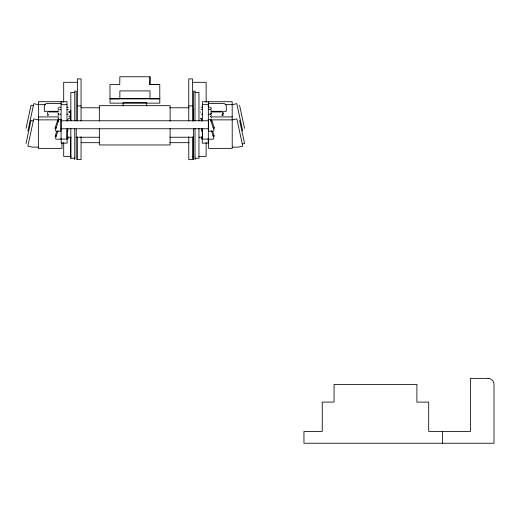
<?xml version="1.0" encoding="UTF-8"?>
<svg xmlns="http://www.w3.org/2000/svg" width="520" height="520" viewBox="0 0 520 520"><rect width="100%" height="100%" fill="white"/><g stroke="black" fill="none" stroke-linecap="round" stroke-linejoin="round"><path stroke-width="0.78" d="M149.376 98.728L159.816 98.716L110.026 98.716L110.026 103.135L159.816 103.135L159.77 84.559L149.942 84.624L149.988 76.758L119.853 76.758L119.763 84.559L109.934 84.624L110.026 98.781L159.816 98.781M149.942 84.624L149.988 76.758M58.195 113.061L58.578 114.484M211.393 112.996L210.659 114.01M211.341 115.642L210.659 114.328M211.393 117.683L211.198 118.267M26.039 128.336L31.031 105.281L33.332 105.781M27.891 130.942L33.787 103.675L38.402 104.669L45.48 104.669M26 143.533L30.986 120.471L33.293 120.972M56.836 131.125L55.094 136.363L56.023 136.682M58.013 130.715L55.62 137.885A1.001 1.001 0 0 0 56.576 139.204L61.081 139.204L61.081 101.725M58.195 118.956L58.578 118.3M58.058 110.357L58.435 109.831M47.697 112.398L47.314 113.822L48.354 114.868M47.463 115.655L48.354 114.966M210.821 114.484L211.205 113.061M58.435 107.491L58.006 108.316L58.435 109.142M58.435 114.51L58.058 115.642M69.602 111.241L69.062 111.67M69.602 115.927L69.062 116.35M69.602 118.267L68.178 118.853M222.404 114.719L223.321 113.445L222.787 112.398L223.256 113.822L221.942 114.868M210.659 109.33L211.393 108.316L210.659 107.302M200.2 112.164L200.551 112.021M210.724 120.348L211.653 120.035L214.435 128.369L213.499 128.687M211.036 121.284L211.965 120.972M213.194 127.758L214.123 127.445M213.07 135.752L214 135.441M213.382 136.682L214.311 136.37L212.563 131.125M210.301 116.467L210.659 116.35M242.281 144.027L244.582 143.533L239.597 120.471M200.337 118.697L201.455 118.814M110.026 98.781L119.665 98.767M77.376 82.303L63.694 82.303L63.694 102.323M192.458 82.303L206.141 82.303L206.141 102.323M149.942 84.559L159.77 84.559M74.763 92.385L70.831 92.385L70.831 120.666M195.019 92.385L198.952 92.385L198.965 120.705M61.217 103.441L47.248 103.441A2.951 2.951 0 0 0 44.298 106.392L44.298 111.306L58.773 111.306M208.592 103.441L223.333 103.441A2.951 2.951 0 0 1 226.285 106.392L226.285 111.306L211.003 111.306M61.081 104.669L66.976 104.669M202.423 104.669L208.325 104.669M225.108 104.669L232.186 104.669L236.795 103.675L242.691 130.942M77.376 105.931L81.061 105.931M188.773 105.931L192.458 105.931M59.482 107.146L60.775 107.146M67.034 107.146L68.328 107.146M201.071 107.146L202.371 107.146M208.624 107.146L209.917 107.146M81.178 107.783L99.847 107.783M169.656 107.783L189.144 107.783M59.482 109.486L60.775 109.486M67.034 109.486L68.328 109.486M201.071 109.486L202.371 109.486M208.624 109.486L209.917 109.486M48.737 111.969L57.584 111.969M210.711 111.969L221.494 111.969M59.482 114.166L60.775 114.166M67.034 114.166L68.328 114.166M201.071 114.166L202.371 114.166M208.624 114.166L209.917 114.166M38.363 116.916L58.806 116.916M210.99 116.916L232.225 116.916M201.071 118.853L201.662 118.853M61.113 119.418L58.988 119.418L55.497 129.89A1.001 1.001 0 0 0 56.453 131.209L60.957 131.209L60.957 119.418M208.143 119.418L210.411 119.418L213.902 129.89A1.001 1.001 0 0 1 212.953 131.209L208.442 131.209L208.442 119.418M58.806 119.867L38.363 119.867L33.748 118.866L27.853 146.133L32.461 147.134L38.363 147.134M210.99 119.867L232.225 119.867L236.834 118.866L242.736 146.133L238.121 147.134L232.225 147.134M61.081 120.77L208.325 120.77M61.081 128.752L208.325 128.752M67.1 137.241L71.149 137.241M76.005 137.241L99.483 137.241M169.917 137.241L193.394 137.241M199.062 137.241L202.3 137.241M61.081 139.074L66.976 139.074L66.976 128.674M208.325 139.074L202.423 139.074L202.423 128.674M81.178 142.688L99.847 142.688M169.656 142.688L189.144 142.688M70.941 156.37L63.694 156.37L63.694 142.441M192.458 156.37L194.064 156.37M198.894 156.37L206.141 156.37L206.141 142.441M195.019 158.243L198.965 158.249L198.952 128.414M221.942 114.966L223.073 115.655L222.391 115.115M210.301 116.552L210.659 116.669M58.675 120.348L57.746 120.035L54.97 128.369L55.9 128.687M57.434 120.972L58.37 121.284M55.276 127.445L56.212 127.758M55.4 135.441L56.329 135.752M68.848 112.021L69.511 112.398M210.659 109.642L211.341 110.357M69.062 111.982L69.602 112.411M69.062 116.669L69.602 117.098M58.435 113.828L58.006 112.996M58.435 118.508L58.006 117.683M211.386 130.715L213.779 137.885A1.001 1.001 0 0 1 212.83 139.204L208.325 139.204L208.325 101.725L202.423 101.725L202.423 120.906M239.558 105.281L244.543 128.336M442.384 431.444L442.384 443.241M208.637 138.873L208.637 148.369L232.225 148.369L232.186 101.725L208.592 101.725L208.592 107.374M208.202 138.287L208.202 143.137L202.3 143.137L202.3 130.435M201.565 119.418L201.565 120.991M201.565 128.44L201.565 131.209M201.442 136.845L201.442 139.204M195.019 120.666L195.019 91.117L193.55 91.117L193.55 120.79M195.019 128.414L195.033 159.582M193.564 108.752L193.564 120.945M193.564 136.662L193.564 159.582M193.55 129.044L193.55 159.517M192.458 120.984L192.458 78.904L188.773 78.904L188.773 120.933M192.458 136.994L192.458 159.633L188.773 159.633L188.773 136.721M170.112 121.082L170.112 105.677L99.34 105.677L99.34 121.082M170.112 128.362L170.112 144.957L99.34 144.957L99.34 128.362M149.988 98.781L149.988 90.916L119.853 90.916L119.853 98.781M146.705 105.853L146.705 102.706L123.136 102.706L123.136 105.853M81.061 120.933L81.061 78.904L77.376 78.904L77.376 120.984M81.061 136.721L81.061 159.633L77.376 159.633L77.376 136.994M76.239 120.79L76.239 91.117L74.763 91.117L74.763 120.666M76.239 129.044L76.239 159.517M74.763 128.414L74.763 158.243L70.772 158.249L70.772 137.287M74.705 157.521L74.705 159.582M70.831 128.414L70.831 158.243M70.772 110.084L70.772 120.705M67.957 136.845L67.957 139.204M67.834 119.418L67.834 120.991M67.834 128.44L67.834 131.209M67.1 130.435L67.1 143.137L61.204 143.137L61.204 138.287M66.976 120.906L66.976 101.725L38.402 101.725L38.363 148.369L61.952 148.369L61.952 142.688M61.991 101.725L61.991 102.122M488.104 378.365L470.412 378.365L470.412 431.444L428.701 431.444L428.701 402.097L416.904 402.097L416.904 384.404L334.054 384.404L334.054 402.097L322.257 402.097L322.257 431.444L303.953 431.444L303.953 443.241L494 443.241L494 384.26C494.019 381.108 491.257 378.346 488.104 378.365"/></g></svg>
